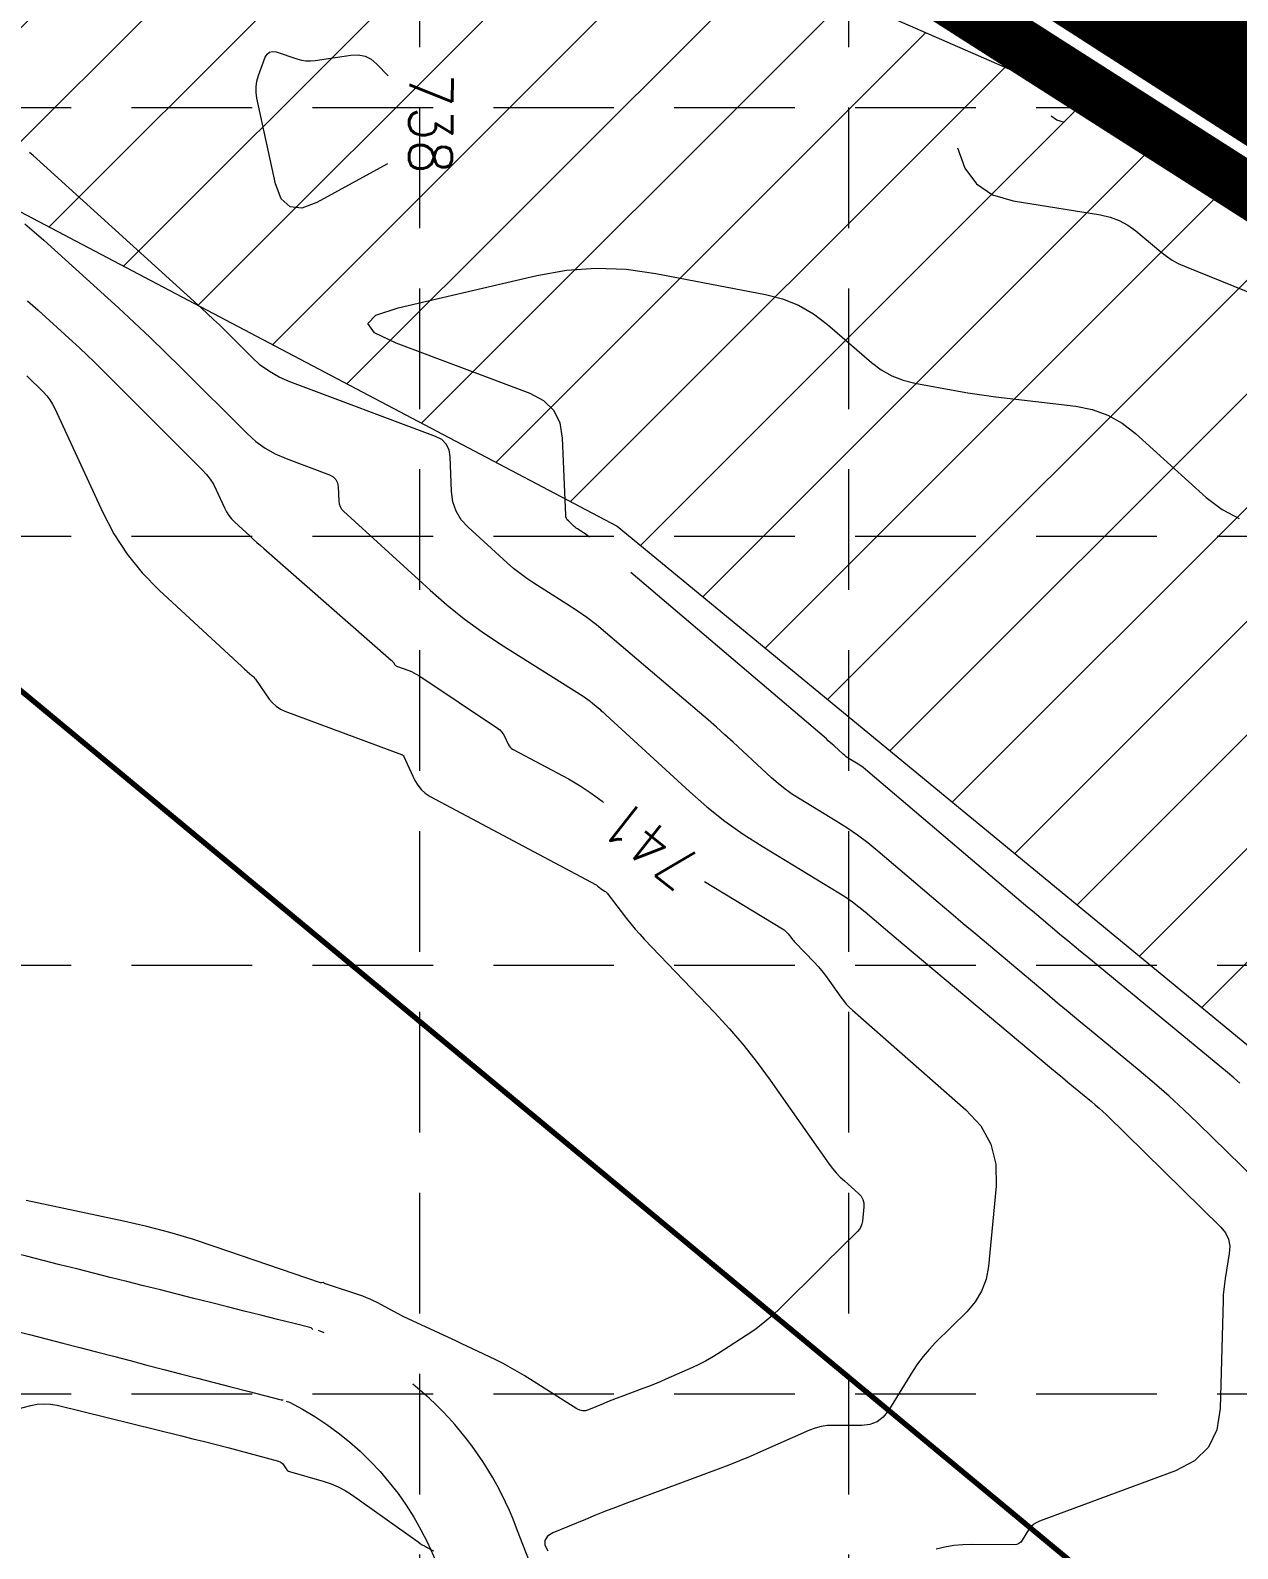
# Model space of a CAD drawing. Header units: feet. Extents: x 46644 to 49208, y 46045 to 47649.
# Drawn here: x 48009.5 to 48122.1, y 46392.4 to 46534 of the extents above; entities that cross this region are included whole.
import ezdxf
from ezdxf.enums import TextEntityAlignment as Align

# ---------------------------------------------------------------- set-up
doc = ezdxf.new("R2010")
doc.units = ezdxf.units.FT
doc.header["$MEASUREMENT"] = 0
doc.linetypes.add('DGN Style 3', pattern=[33.544038, 23.960027, -9.584011])
doc.linetypes.add('HIDDEN', pattern=[0.375, 0.25, -0.125])
doc.layers.get('0').update_dxf_attribs({"color": 1})
for name, color, linetype, lineweight in [('EC', 35, 'Continuous', 0), ('Level 15', 1, 'Continuous', 0), ('Level 29', 1, 'Continuous', 0), ('Level 4', 1, 'Continuous', 0), ('LIMITS OF DISTURBANCE', 1, 'HIDDEN', 0), ('PC', 35, 'Continuous', 0), ('WATER', 5, 'Continuous', 0)]:
    doc.layers.add(name, color=color, linetype=linetype, lineweight=lineweight)
doc.layers.add('GRID', color=254, linetype='HIDDEN')
doc.layers.add('SILT FENCE', color=200, linetype='Continuous')
doc.styles.add('Style-STANDARD', font='STANDARD.shx')

msp = doc.modelspace()

# ---------------------------------------------------------------- hatches: boundary and pattern name
at = {"layer": 'WATER', "linetype": 'Continuous', "lineweight": 0}
h = msp.add_hatch(dxfattribs=at)
h.set_pattern_fill('ANSI31', color=5, scale=60, style=0)
h.paths.add_polyline_path([(47857.87, 46629.01), (47847.01, 46618.59), (47853.52, 46600.35), (47883.5, 46592.54), (47906.52, 46572.13), (47946.91, 46566.05), (47972.54, 46536.09), (48064.22, 46487.79), (48130.68, 46433.08), (48181.5, 46406.16), (48246.5, 46401.37), (48282, 46404.1), (48284.04, 46419.79), (48205.89, 46471.99), (48139.33, 46513.61), (48058.73, 46548.82), (47997.64, 46576.45), (47959.07, 46606.81), (47947.78, 46632.84), (47936.18, 46642.73), (47922.19, 46640.68), (47902.73, 46629.43), (47865.53, 46628.74)])

# ---------------------------------------------------------------- linework, layer by layer
at = {"color": 7, "linetype": 'Continuous', "lineweight": 0, "const_width": 0.5}
msp.add_lwpolyline([(47952.3, 46630.44), (47958.53, 46514), (48297.7, 46232.61)], dxfattribs=at)
at = {"layer": 'EC', "color": 35, "linetype": 'DGN Style 3', "lineweight": 0}
for p, q in [((48030.77, 46529.84), (48031.4, 46531.54)), ((48031.4, 46531.54), (48031.57, 46531.84)), ((48031.57, 46531.84), (48031.79, 46532.02)), ((48031.79, 46532.02), (48032.07, 46532.09)), ((48032.07, 46532.09), (48032.41, 46532.03)), ((48032.41, 46532.03), (48034.35, 46531.39)), ((48034.35, 46531.39), (48034.77, 46531.28)), ((48034.77, 46531.28), (48035.19, 46531.22)), ((48035.19, 46531.22), (48035.62, 46531.2)), ((48035.62, 46531.2), (48036.05, 46531.24)), ((48036.05, 46531.24), (48039.38, 46531.74)), ((48039.38, 46531.74), (48040.07, 46531.76)), ((48040.07, 46531.76), (48040.71, 46531.63)), ((48040.71, 46531.63), (48041.29, 46531.35)), ((48041.29, 46531.35), (48041.81, 46530.9)), ((48041.81, 46530.9), (48042.85, 46529.82)), ((48030.62, 46529.32), (48030.77, 46529.84)), ((48030.54, 46528.79), (48030.62, 46529.32)), ((48030.54, 46528.26), (48030.54, 46528.79)), ((48030.62, 46527.72), (48030.54, 46528.26)), ((48032.37, 46519.72), (48030.62, 46527.72)), ((48105.23, 46525.67), (48104.68, 46526.04)), ((48105.93, 46525.46), (48105.23, 46525.67)), ((48009.75, 46522.37), (48009.4, 46522.64)), ((48010.08, 46522.08), (48009.75, 46522.37)), ((48095.97, 46523.08), (48096.64, 46521.19)), ((48010.42, 46521.79), (48010.08, 46522.08)), ((48025.47, 46508.12), (48010.42, 46521.79)), ((48042.81, 46521.6), (48036.2, 46517.98)), ((48096.64, 46521.19), (48097.72, 46519.73)), ((48032.89, 46518.33), (48032.37, 46519.72)), ((48097.72, 46519.73), (48099.23, 46518.72)), ((48033.71, 46517.58), (48032.89, 46518.33)), ((48099.23, 46518.72), (48101.16, 46518.15)), ((48101.16, 46518.15), (48109.31, 46516.83)), ((48034.81, 46517.46), (48033.71, 46517.58)), ((48036.2, 46517.98), (48034.81, 46517.46)), ((48109.31, 46516.83), (48110.21, 46516.63)), ((48008.97, 46516.01), (48009.86, 46515.25)), ((48009.86, 46515.25), (48010.74, 46514.47)), ((48110.21, 46516.63), (48111.05, 46516.31)), ((48111.05, 46516.31), (48111.85, 46515.88)), ((48111.85, 46515.88), (48112.59, 46515.34)), ((48112.59, 46515.34), (48114.92, 46513.38)), ((48010.74, 46514.47), (48017.71, 46508.15)), ((48114.92, 46513.38), (48115.44, 46512.98)), ((48115.44, 46512.98), (48115.98, 46512.62)), ((48115.98, 46512.62), (48116.54, 46512.31)), ((48043.81, 46508.17), (48056.73, 46511.17)), ((48056.73, 46511.17), (48059.5, 46511.67)), ((48059.5, 46511.67), (48062.27, 46511.87)), ((48062.27, 46511.87), (48065.05, 46511.77)), ((48065.05, 46511.77), (48067.84, 46511.38)), ((48067.84, 46511.38), (48078.06, 46509.42)), ((48116.54, 46512.31), (48117.13, 46512.05)), ((48117.13, 46512.05), (48130.07, 46506.81)), ((48009.22, 46508.82), (48010.21, 46507.94)), ((48017.71, 46508.15), (48019.19, 46506.79)), ((48041.71, 46507.47), (48043.81, 46508.17)), ((48078.06, 46509.42), (48079.64, 46509.01)), ((48079.64, 46509.01), (48081.13, 46508.4)), ((48081.13, 46508.4), (48082.53, 46507.61)), ((48010.21, 46507.94), (48013.42, 46505.02)), ((48019.19, 46506.79), (48020.66, 46505.4)), ((48026.03, 46507.61), (48025.47, 46508.12)), ((48026.58, 46507.09), (48026.03, 46507.61)), ((48027.12, 46506.57), (48026.58, 46507.09)), ((48040.97, 46506.69), (48041.71, 46507.47)), ((48082.53, 46507.61), (48083.83, 46506.61)), ((48020.66, 46505.4), (48022.11, 46504.01)), ((48027.66, 46506.04), (48027.12, 46506.57)), ((48030.15, 46503.55), (48027.66, 46506.04)), ((48041.6, 46505.82), (48040.97, 46506.69)), ((48043.6, 46504.86), (48041.6, 46505.82)), ((48083.83, 46506.61), (48087.94, 46503.06)), ((48013.42, 46505.02), (48014.11, 46504.39)), ((48014.11, 46504.39), (48014.78, 46503.76)), ((48022.11, 46504.01), (48023.54, 46502.59)), ((48056.12, 46500.17), (48043.6, 46504.86)), ((48014.78, 46503.76), (48015.45, 46503.11)), ((48015.45, 46503.11), (48016.11, 46502.46)), ((48023.54, 46502.59), (48029.7, 46496.43)), ((48030.94, 46502.83), (48030.15, 46503.55)), ((48031.8, 46502.22), (48030.94, 46502.83)), ((48087.94, 46503.06), (48088.85, 46502.37)), ((48009.18, 46501.83), (48010.72, 46500.29)), ((48016.11, 46502.46), (48025.52, 46493.06)), ((48032.71, 46501.69), (48031.8, 46502.22)), ((48033.69, 46501.27), (48032.71, 46501.69)), ((48047.28, 46496.17), (48033.69, 46501.27)), ((48088.85, 46502.37), (48089.83, 46501.81)), ((48089.83, 46501.81), (48090.88, 46501.4)), ((48090.88, 46501.4), (48091.99, 46501.12)), ((48091.99, 46501.12), (48096.04, 46500.39)), ((48010.72, 46500.29), (48011.04, 46499.95)), ((48011.04, 46499.95), (48011.32, 46499.58)), ((48057.39, 46499.5), (48056.12, 46500.17)), ((48096.04, 46500.39), (48096.91, 46500.24)), ((48096.91, 46500.24), (48097.78, 46500.1)), ((48097.78, 46500.1), (48098.65, 46499.98)), ((48098.65, 46499.98), (48099.53, 46499.86)), ((48099.53, 46499.86), (48106.98, 46498.98)), ((48011.32, 46499.58), (48011.56, 46499.19)), ((48011.56, 46499.19), (48011.77, 46498.78)), ((48011.77, 46498.78), (48016.24, 46489.08)), ((48058.32, 46498.58), (48057.39, 46499.5)), ((48058.9, 46497.42), (48058.32, 46498.58)), ((48106.98, 46498.98), (48108.52, 46498.68)), ((48108.52, 46498.68), (48109.97, 46498.15)), ((48059.13, 46496), (48058.9, 46497.42)), ((48109.97, 46498.15), (48111.31, 46497.41)), ((48111.31, 46497.41), (48112.55, 46496.44)), ((48029.7, 46496.43), (48030.52, 46495.7)), ((48030.52, 46495.7), (48031.39, 46495.07)), ((48047.86, 46495.87), (48047.28, 46496.17)), ((48048.27, 46495.46), (48047.86, 46495.87)), ((48048.54, 46494.93), (48048.27, 46495.46)), ((48059.42, 46488.81), (48059.13, 46496)), ((48112.55, 46496.44), (48119.15, 46490.47)), ((48031.39, 46495.07), (48032.33, 46494.53)), ((48032.33, 46494.53), (48033.34, 46494.1)), ((48033.34, 46494.1), (48037.4, 46492.57)), ((48048.64, 46494.29), (48048.54, 46494.93)), ((48048.78, 46491.03), (48048.64, 46494.29)), ((48025.52, 46493.06), (48025.91, 46492.63)), ((48025.91, 46492.63), (48026.25, 46492.18)), ((48037.4, 46492.57), (48037.74, 46492.4)), ((48026.25, 46492.18), (48026.56, 46491.7)), ((48026.56, 46491.7), (48026.82, 46491.19)), ((48026.82, 46491.19), (48027.61, 46489.49)), ((48037.74, 46492.4), (48037.99, 46492.15)), ((48037.99, 46492.15), (48038.14, 46491.85)), ((48038.14, 46491.85), (48038.2, 46491.47)), ((48038.2, 46491.47), (48038.25, 46490.14)), ((48038.25, 46490.14), (48038.29, 46489.87)), ((48038.29, 46489.87), (48038.38, 46489.62)), ((48048.9, 46490.07), (48048.78, 46491.03)), ((48049.21, 46489.19), (48048.9, 46490.07)), ((48119.15, 46490.47), (48120.63, 46489.34)), ((48016.24, 46489.08), (48017.29, 46487.07)), ((48027.61, 46489.49), (48027.79, 46489.13)), ((48027.79, 46489.13), (48028.01, 46488.8)), ((48028.01, 46488.8), (48028.26, 46488.49)), ((48028.26, 46488.49), (48028.54, 46488.21)), ((48038.38, 46489.62), (48038.51, 46489.39)), ((48038.51, 46489.39), (48038.7, 46489.19)), ((48038.7, 46489.19), (48046.79, 46481.81)), ((48049.68, 46488.4), (48049.21, 46489.19)), ((48050.33, 46487.69), (48049.68, 46488.4)), ((48059.44, 46488.66), (48059.42, 46488.81)), ((48059.49, 46488.52), (48059.44, 46488.66)), ((48059.57, 46488.39), (48059.49, 46488.52)), ((48059.67, 46488.28), (48059.57, 46488.39)), ((48120.63, 46489.34), (48122.23, 46488.52)), ((48017.29, 46487.07), (48018.52, 46485.19)), ((48028.54, 46488.21), (48030, 46486.85)), ((48053.96, 46484.37), (48050.33, 46487.69)), ((48060.22, 46487.77), (48059.67, 46488.28)), ((48060.31, 46487.69), (48060.22, 46487.77)), ((48060.41, 46487.62), (48060.31, 46487.69)), ((48060.51, 46487.55), (48060.41, 46487.62)), ((48060.61, 46487.48), (48060.51, 46487.55)), ((48061.08, 46487.18), (48060.61, 46487.48)), ((48061.23, 46487.09), (48061.08, 46487.18)), ((48061.37, 46486.99), (48061.23, 46487.09)), ((48061.5, 46486.88), (48061.37, 46486.99)), ((48030, 46486.85), (48030.32, 46486.56)), ((48030.32, 46486.56), (48030.63, 46486.28)), ((48030.63, 46486.28), (48030.95, 46485.99)), ((48030.95, 46485.99), (48031.27, 46485.71)), ((48031.27, 46485.71), (48043.15, 46475.3)), ((48061.64, 46486.77), (48061.5, 46486.88)), ((48083.73, 46467.94), (48061.64, 46486.77)), ((48018.52, 46485.19), (48019.93, 46483.44)), ((48054.55, 46483.86), (48053.96, 46484.37)), ((48019.93, 46483.44), (48021.52, 46481.82)), ((48055.16, 46483.37), (48054.55, 46483.86)), ((48055.8, 46482.91), (48055.16, 46483.37)), ((48056.45, 46482.47), (48055.8, 46482.91)), ((48021.52, 46481.82), (48029.22, 46474.71)), ((48046.79, 46481.81), (48048.34, 46480.45)), ((48059.54, 46480.52), (48056.45, 46482.47)), ((48048.34, 46480.45), (48049.95, 46479.16)), ((48060.48, 46479.9), (48059.54, 46480.52)), ((48061.39, 46479.26), (48060.48, 46479.9)), ((48049.95, 46479.16), (48051.62, 46477.95)), ((48062.28, 46478.58), (48061.39, 46479.26)), ((48063.14, 46477.87), (48062.28, 46478.58)), ((48051.62, 46477.95), (48053.34, 46476.8)), ((48071.9, 46470.4), (48063.14, 46477.87)), ((48053.34, 46476.8), (48061.04, 46471.94)), ((48029.22, 46474.71), (48029.35, 46474.59)), ((48029.35, 46474.59), (48029.47, 46474.47)), ((48029.47, 46474.47), (48029.6, 46474.36)), ((48029.6, 46474.36), (48029.73, 46474.24)), ((48029.73, 46474.24), (48030.16, 46473.87)), ((48043.15, 46475.3), (48043.2, 46475.25)), ((48043.2, 46475.25), (48043.25, 46475.19)), ((48043.25, 46475.19), (48043.3, 46475.13)), ((48043.3, 46475.13), (48043.35, 46475.07)), ((48043.35, 46475.07), (48043.49, 46474.87)), ((48043.49, 46474.87), (48043.52, 46474.83)), ((48043.52, 46474.83), (48043.56, 46474.8)), ((48043.56, 46474.8), (48043.6, 46474.77)), ((48043.6, 46474.77), (48043.65, 46474.75)), ((48043.65, 46474.75), (48044.79, 46474.32)), ((48044.79, 46474.32), (48045.03, 46474.23)), ((48045.03, 46474.23), (48045.26, 46474.12)), ((48030.16, 46473.87), (48030.25, 46473.79)), ((48030.25, 46473.79), (48030.33, 46473.7)), ((48030.33, 46473.7), (48030.41, 46473.61)), ((48030.41, 46473.61), (48030.48, 46473.51)), ((48030.48, 46473.51), (48031.78, 46471.66)), ((48045.26, 46474.12), (48045.49, 46473.99)), ((48045.49, 46473.99), (48045.71, 46473.85)), ((48045.71, 46473.85), (48053.07, 46468.95)), ((48031.78, 46471.66), (48032.08, 46471.3)), ((48061.04, 46471.94), (48061.27, 46471.79)), ((48061.27, 46471.79), (48061.49, 46471.63)), ((48061.49, 46471.63), (48061.71, 46471.46)), ((48061.71, 46471.46), (48061.92, 46471.29)), ((48032.08, 46471.3), (48032.42, 46470.99)), ((48032.42, 46470.99), (48032.81, 46470.73)), ((48032.81, 46470.73), (48033.24, 46470.54)), ((48033.24, 46470.54), (48044.11, 46466.5)), ((48061.92, 46471.29), (48062.6, 46470.71)), ((48062.6, 46470.71), (48062.74, 46470.58)), ((48062.74, 46470.58), (48062.89, 46470.46)), ((48062.89, 46470.46), (48063.03, 46470.33)), ((48063.03, 46470.33), (48063.17, 46470.2)), ((48063.17, 46470.2), (48071, 46463)), ((48072.7, 46469.72), (48071.9, 46470.4)), ((48053.07, 46468.95), (48053.27, 46468.8)), ((48053.27, 46468.8), (48053.44, 46468.62)), ((48053.44, 46468.62), (48053.59, 46468.43)), ((48073.48, 46469.03), (48072.7, 46469.72)), ((48074.26, 46468.33), (48073.48, 46469.03)), ((48053.59, 46468.43), (48053.71, 46468.21)), ((48053.71, 46468.21), (48054.06, 46467.46)), ((48054.06, 46467.46), (48054.15, 46467.31)), ((48054.15, 46467.31), (48054.25, 46467.17)), ((48054.25, 46467.17), (48054.38, 46467.06)), ((48075.03, 46467.63), (48074.26, 46468.33)), ((48078.62, 46464.33), (48075.03, 46467.63)), ((48083.91, 46467.78), (48083.73, 46467.94)), ((48084.09, 46467.62), (48083.91, 46467.78)), ((48084.28, 46467.46), (48084.09, 46467.62)), ((48084.46, 46467.29), (48084.28, 46467.46)), ((48085.29, 46466.52), (48084.46, 46467.29)), ((48044.11, 46466.5), (48044.13, 46466.49)), ((48044.13, 46466.49), (48044.15, 46466.48)), ((48044.15, 46466.48), (48044.17, 46466.47)), ((48044.17, 46466.47), (48044.19, 46466.45)), ((48044.19, 46466.45), (48044.25, 46466.41)), ((48044.25, 46466.41), (48044.27, 46466.4)), ((48044.27, 46466.4), (48044.28, 46466.39)), ((48044.28, 46466.39), (48044.29, 46466.38)), ((48044.29, 46466.38), (48044.29, 46466.36)), ((48044.29, 46466.36), (48045.36, 46464.08)), ((48054.38, 46467.06), (48054.53, 46466.97)), ((48054.53, 46466.97), (48059.69, 46464.21)), ((48085.44, 46466.39), (48085.29, 46466.52)), ((48085.59, 46466.27), (48085.44, 46466.39)), ((48085.75, 46466.16), (48085.59, 46466.27)), ((48085.92, 46466.05), (48085.75, 46466.16)), ((48086.7, 46465.58), (48085.92, 46466.05)), ((48079.25, 46463.78), (48078.62, 46464.33)), ((48086.94, 46465.43), (48086.7, 46465.58)), ((48087.17, 46465.27), (48086.94, 46465.43)), ((48087.39, 46465.1), (48087.17, 46465.27)), ((48087.61, 46464.92), (48087.39, 46465.1)), ((48102.13, 46452.57), (48087.61, 46464.92)), ((48045.36, 46464.08), (48045.62, 46463.62)), ((48045.62, 46463.62), (48045.95, 46463.22)), ((48045.95, 46463.22), (48046.33, 46462.88)), ((48046.33, 46462.88), (48046.77, 46462.59)), ((48059.69, 46464.21), (48060.78, 46463.58)), ((48060.78, 46463.58), (48061.81, 46462.9)), ((48061.81, 46462.9), (48062.81, 46462.14)), ((48071, 46463), (48072.59, 46461.6)), ((48079.9, 46463.26), (48079.25, 46463.78)), ((48080.58, 46462.77), (48079.9, 46463.26)), ((48046.77, 46462.59), (48062.25, 46454.32)), ((48062.81, 46462.14), (48062.94, 46462.03)), ((48072.59, 46461.6), (48074.25, 46460.29)), ((48081.29, 46462.32), (48080.58, 46462.77)), ((48084.64, 46460.29), (48081.29, 46462.32)), ((48074.25, 46460.29), (48075.96, 46459.07)), ((48085.65, 46459.65), (48084.64, 46460.29)), ((48075.96, 46459.07), (48077.74, 46457.93)), ((48086.63, 46458.96), (48085.65, 46459.65)), ((48087.59, 46458.24), (48086.63, 46458.96)), ((48077.74, 46457.93), (48084.9, 46453.58)), ((48088.52, 46457.49), (48087.59, 46458.24)), ((48094.16, 46452.69), (48088.52, 46457.49)), ((48062.25, 46454.32), (48062.31, 46454.29)), ((48072.35, 46454.65), (48079.65, 46450.22)), ((48062.31, 46454.29), (48062.36, 46454.26)), ((48062.36, 46454.26), (48062.4, 46454.22)), ((48062.4, 46454.22), (48062.45, 46454.19)), ((48062.45, 46454.19), (48062.59, 46454.05)), ((48062.59, 46454.05), (48062.63, 46454.02)), ((48062.63, 46454.02), (48062.66, 46454)), ((48062.66, 46454), (48062.69, 46453.97)), ((48062.69, 46453.97), (48062.73, 46453.95)), ((48062.73, 46453.95), (48063.05, 46453.76)), ((48063.05, 46453.76), (48063.12, 46453.71)), ((48063.12, 46453.71), (48063.18, 46453.66)), ((48063.18, 46453.66), (48063.23, 46453.61)), ((48063.23, 46453.61), (48063.28, 46453.55)), ((48063.28, 46453.55), (48065.1, 46451.2)), ((48084.9, 46453.58), (48085.54, 46453.18)), ((48085.54, 46453.18), (48086.16, 46452.75)), ((48086.16, 46452.75), (48086.77, 46452.29)), ((48086.77, 46452.29), (48087.35, 46451.81)), ((48087.35, 46451.81), (48089.24, 46450.21)), ((48095.33, 46451.69), (48094.16, 46452.69)), ((48096.5, 46450.7), (48095.33, 46451.69)), ((48102.53, 46452.22), (48102.13, 46452.57)), ((48102.94, 46451.88), (48102.53, 46452.22)), ((48103.35, 46451.54), (48102.94, 46451.88)), ((48103.76, 46451.19), (48103.35, 46451.54)), ((48065.1, 46451.2), (48065.49, 46450.7)), ((48065.49, 46450.7), (48065.9, 46450.21)), ((48065.9, 46450.21), (48066.32, 46449.73)), ((48079.65, 46450.22), (48079.8, 46450.13)), ((48079.8, 46450.13), (48079.93, 46450.02)), ((48089.24, 46450.21), (48089.64, 46449.87)), ((48097.67, 46449.72), (48096.5, 46450.7)), ((48105.66, 46449.59), (48103.76, 46451.19)), ((48066.32, 46449.73), (48066.75, 46449.27)), ((48066.75, 46449.27), (48073.32, 46442.39)), ((48079.93, 46450.02), (48080.05, 46449.9)), ((48080.05, 46449.9), (48080.16, 46449.77)), ((48080.16, 46449.77), (48080.5, 46449.33)), ((48080.5, 46449.33), (48080.58, 46449.23)), ((48080.58, 46449.23), (48080.66, 46449.14)), ((48080.66, 46449.14), (48080.74, 46449.05)), ((48080.74, 46449.05), (48080.82, 46448.96)), ((48080.82, 46448.96), (48082.58, 46447.12)), ((48089.64, 46449.87), (48090.05, 46449.52)), ((48090.05, 46449.52), (48090.45, 46449.18)), ((48090.45, 46449.18), (48090.86, 46448.84)), ((48090.86, 46448.84), (48104.73, 46437.2)), ((48098.84, 46448.73), (48097.67, 46449.72)), ((48104.32, 46444.13), (48098.84, 46448.73)), ((48106.25, 46449.1), (48105.66, 46449.59)), ((48106.83, 46448.62), (48106.25, 46449.1)), ((48107.42, 46448.13), (48106.83, 46448.62)), ((48108.01, 46447.64), (48107.42, 46448.13)), ((48121.13, 46436.83), (48108.01, 46447.64)), ((48082.58, 46447.12), (48082.95, 46446.71)), ((48082.95, 46446.71), (48083.3, 46446.3)), ((48083.3, 46446.3), (48083.64, 46445.87)), ((48083.64, 46445.87), (48083.96, 46445.43)), ((48083.96, 46445.43), (48085.07, 46443.86)), ((48085.07, 46443.86), (48085.32, 46443.53)), ((48085.32, 46443.53), (48085.58, 46443.21)), ((48085.58, 46443.21), (48085.87, 46442.92)), ((48105.3, 46443.31), (48104.32, 46444.13)), ((48106.29, 46442.48), (48105.3, 46443.31)), ((48073.32, 46442.39), (48074.7, 46440.9)), ((48085.87, 46442.92), (48086.17, 46442.64)), ((48086.17, 46442.64), (48096.75, 46433.34)), ((48107.28, 46441.66), (48106.29, 46442.48)), ((48108.27, 46440.84), (48107.28, 46441.66)), ((48074.7, 46440.9), (48076.02, 46439.35)), ((48112.91, 46437.03), (48108.27, 46440.84)), ((48076.02, 46439.35), (48077.28, 46437.76)), ((48077.28, 46437.76), (48078.48, 46436.12)), ((48078.48, 46436.12), (48083.98, 46428.29)), ((48104.73, 46437.2), (48105.24, 46436.78)), ((48105.24, 46436.78), (48105.75, 46436.35)), ((48105.75, 46436.35), (48106.26, 46435.92)), ((48106.26, 46435.92), (48106.78, 46435.5)), ((48114.31, 46435.84), (48112.91, 46437.03)), ((48121.72, 46436.33), (48121.13, 46436.83)), ((48122.29, 46435.83), (48121.72, 46436.33)), ((48106.78, 46435.5), (48108.46, 46434.12)), ((48115.69, 46434.63), (48114.31, 46435.84)), ((48117.04, 46433.39), (48115.69, 46434.63)), ((48096.75, 46433.34), (48098.13, 46431.84)), ((48108.46, 46434.12), (48108.81, 46433.81)), ((48108.81, 46433.81), (48109.16, 46433.51)), ((48109.16, 46433.51), (48109.51, 46433.19)), ((48109.51, 46433.19), (48109.84, 46432.87)), ((48118.37, 46432.11), (48117.04, 46433.39)), ((48098.13, 46431.84), (48099.06, 46430.15)), ((48109.84, 46432.87), (48120.51, 46422.4)), ((48125.93, 46424.69), (48118.37, 46432.11)), ((48099.06, 46430.15), (48099.54, 46428.28)), ((48083.98, 46428.29), (48084.3, 46427.87)), ((48084.3, 46427.87), (48084.65, 46427.46)), ((48084.65, 46427.46), (48085.02, 46427.07)), ((48099.54, 46428.28), (48099.56, 46426.23)), ((48085.02, 46427.07), (48085.41, 46426.71)), ((48085.41, 46426.71), (48086.73, 46425.55)), ((48099.56, 46426.23), (48098.84, 46418.74)), ((48018.19, 46422.95), (48009.1, 46424.9)), ((48086.73, 46425.55), (48086.97, 46425.29)), ((48086.97, 46425.29), (48087.13, 46424.99)), ((48087.13, 46424.99), (48087.21, 46424.67)), ((48087.21, 46424.67), (48087.22, 46424.31)), ((48087.22, 46424.31), (48087.09, 46422.97)), ((48020.36, 46422.45), (48018.19, 46422.95)), ((48022.5, 46421.89), (48020.36, 46422.45)), ((48024.63, 46421.27), (48022.5, 46421.89)), ((48086.62, 46421.99), (48084.9, 46420.29)), ((48086.81, 46422.21), (48086.62, 46421.99)), ((48086.94, 46422.44), (48086.81, 46422.21)), ((48087.04, 46422.7), (48086.94, 46422.44)), ((48087.09, 46422.97), (48087.04, 46422.7)), ((48120.51, 46422.4), (48120.95, 46421.86)), ((48120.95, 46421.86), (48121.23, 46421.28)), ((48026.74, 46420.58), (48024.63, 46421.27)), ((48036.55, 46417.21), (48026.74, 46420.58)), ((48121.23, 46421.28), (48121.35, 46420.64)), ((48121.35, 46420.64), (48121.31, 46419.95)), ((48083.79, 46419.19), (48083.42, 46418.82)), ((48084.16, 46419.56), (48083.79, 46419.19)), ((48084.53, 46419.92), (48084.16, 46419.56)), ((48084.9, 46420.29), (48084.53, 46419.92)), ((48121.31, 46419.95), (48120.92, 46417.61)), ((48083.42, 46418.82), (48079.26, 46414.7)), ((48098.62, 46417.54), (48098.21, 46416.44)), ((48098.84, 46418.74), (48098.62, 46417.54)), ((48120.92, 46417.61), (48120.85, 46417.1)), ((48036.57, 46417.21), (48036.55, 46417.21)), ((48036.6, 46417.2), (48036.57, 46417.21)), ((48036.63, 46417.2), (48036.6, 46417.2)), ((48036.66, 46417.21), (48036.63, 46417.2)), ((48036.8, 46417.23), (48036.66, 46417.21)), ((48036.81, 46417.23), (48036.8, 46417.23)), ((48036.83, 46417.23), (48036.81, 46417.23)), ((48036.85, 46417.22), (48036.83, 46417.23)), ((48036.86, 46417.21), (48036.85, 46417.22)), ((48036.93, 46417.15), (48036.86, 46417.21)), ((48036.95, 46417.14), (48036.93, 46417.15)), ((48036.98, 46417.12), (48036.95, 46417.14)), ((48037, 46417.11), (48036.98, 46417.12)), ((48037.03, 46417.1), (48037, 46417.11)), ((48040.5, 46415.95), (48037.03, 46417.1)), ((48098.21, 46416.44), (48097.61, 46415.42)), ((48120.75, 46416.09), (48120.73, 46415.58)), ((48120.79, 46416.6), (48120.75, 46416.09)), ((48120.85, 46417.1), (48120.79, 46416.6)), ((48040.84, 46415.82), (48040.5, 46415.95)), ((48041.18, 46415.69), (48040.84, 46415.82)), ((48041.51, 46415.54), (48041.18, 46415.69)), ((48041.84, 46415.37), (48041.51, 46415.54)), ((48043.34, 46414.56), (48041.84, 46415.37)), ((48079.26, 46414.7), (48078.55, 46414.04)), ((48097.61, 46415.42), (48096.82, 46414.5)), ((48120.73, 46415.58), (48120.46, 46405.49)), ((48043.8, 46414.32), (48043.34, 46414.56)), ((48044.26, 46414.08), (48043.8, 46414.32)), ((48044.73, 46413.85), (48044.26, 46414.08)), ((48045.2, 46413.63), (48044.73, 46413.85)), ((48048.76, 46411.97), (48045.2, 46413.63)), ((48077.82, 46413.42), (48077.06, 46412.83)), ((48078.55, 46414.04), (48077.82, 46413.42)), ((48096.82, 46414.5), (48093.92, 46411.63)), ((48049.24, 46411.75), (48048.76, 46411.97)), ((48076.26, 46412.29), (48073.61, 46410.58)), ((48077.06, 46412.83), (48076.26, 46412.29)), ((48049.72, 46411.52), (48049.24, 46411.75)), ((48050.2, 46411.3), (48049.72, 46411.52)), ((48050.68, 46411.07), (48050.2, 46411.3)), ((48052.91, 46410.01), (48050.68, 46411.07)), ((48073.61, 46410.58), (48073.04, 46410.23)), ((48093.32, 46411), (48092.76, 46410.34)), ((48093.92, 46411.63), (48093.32, 46411)), ((48053.58, 46409.68), (48052.91, 46410.01)), ((48054.25, 46409.32), (48053.58, 46409.68)), ((48054.9, 46408.95), (48054.25, 46409.32)), ((48071.24, 46409.31), (48068.76, 46408.21)), ((48071.85, 46409.59), (48071.24, 46409.31)), ((48072.45, 46409.9), (48071.85, 46409.59)), ((48073.04, 46410.23), (48072.45, 46409.9)), ((48092.24, 46409.64), (48091.76, 46408.92)), ((48092.76, 46410.34), (48092.24, 46409.64)), ((48055.55, 46408.55), (48054.9, 46408.95)), ((48060.46, 46405.45), (48055.55, 46408.55)), ((48067.69, 46407.76), (48067.15, 46407.54)), ((48068.23, 46407.98), (48067.69, 46407.76)), ((48068.76, 46408.21), (48068.23, 46407.98)), ((48091.76, 46408.92), (48089.52, 46405.29)), ((48063.72, 46406.25), (48063.31, 46406.09)), ((48064.13, 46406.41), (48063.72, 46406.25)), ((48064.55, 46406.57), (48064.13, 46406.41)), ((48066.61, 46407.34), (48064.55, 46406.57)), ((48067.15, 46407.54), (48066.61, 46407.34)), ((48006.68, 46405.01), (48009.53, 46405.76)), ((48009.53, 46405.76), (48010.14, 46405.88)), ((48010.14, 46405.88), (48010.75, 46405.93)), ((48010.75, 46405.93), (48011.36, 46405.89)), ((48011.36, 46405.89), (48011.98, 46405.78)), ((48011.98, 46405.78), (48023.58, 46402.93)), ((48060.73, 46405.32), (48060.46, 46405.45)), ((48061, 46405.27), (48060.73, 46405.32)), ((48061.28, 46405.28), (48061, 46405.27)), ((48061.56, 46405.36), (48061.28, 46405.28)), ((48062.9, 46405.92), (48061.56, 46405.36)), ((48063.31, 46406.09), (48062.9, 46405.92)), ((48089.52, 46405.29), (48089.04, 46404.68)), ((48120.46, 46405.49), (48120.16, 46403.5)), ((48082.17, 46403.45), (48077.6, 46401.43)), ((48082.7, 46403.66), (48082.17, 46403.45)), ((48083.24, 46403.8), (48082.7, 46403.66)), ((48083.79, 46403.89), (48083.24, 46403.8)), ((48084.36, 46403.91), (48083.79, 46403.89)), ((48087.03, 46403.9), (48084.36, 46403.91)), ((48087.79, 46403.99), (48087.03, 46403.9)), ((48088.47, 46404.25), (48087.79, 46403.99)), ((48089.04, 46404.68), (48088.47, 46404.25)), ((48120.16, 46403.5), (48119.36, 46401.87)), ((48023.58, 46402.93), (48024.66, 46402.66)), ((48024.66, 46402.66), (48025.75, 46402.39)), ((48025.75, 46402.39), (48026.83, 46402.11)), ((48026.83, 46402.11), (48027.9, 46401.83)), ((48027.9, 46401.83), (48032.65, 46400.57)), ((48032.65, 46400.57), (48032.78, 46400.52)), ((48032.78, 46400.52), (48032.9, 46400.45)), ((48075.63, 46400.6), (48074.63, 46400.2)), ((48076.62, 46401.01), (48075.63, 46400.6)), ((48077.6, 46401.43), (48076.62, 46401.01)), ((48118.07, 46400.59), (48116.29, 46399.66)), ((48119.36, 46401.87), (48118.07, 46400.59)), ((48032.9, 46400.45), (48033.01, 46400.36)), ((48033.01, 46400.36), (48033.1, 46400.24)), ((48033.1, 46400.24), (48033.36, 46399.84)), ((48033.36, 46399.84), (48033.42, 46399.76)), ((48033.42, 46399.76), (48033.49, 46399.69)), ((48033.49, 46399.69), (48033.58, 46399.64)), ((48033.58, 46399.64), (48033.67, 46399.6)), ((48033.67, 46399.6), (48036.89, 46398.68)), ((48073.63, 46399.82), (48065.02, 46396.61)), ((48074.63, 46400.2), (48073.63, 46399.82)), ((48116.29, 46399.66), (48103.6, 46394.98)), ((48036.89, 46398.68), (48037.56, 46398.45)), ((48037.56, 46398.45), (48038.21, 46398.17)), ((48038.21, 46398.17), (48038.84, 46397.84)), ((48038.84, 46397.84), (48039.44, 46397.45)), ((48039.44, 46397.45), (48045.67, 46393.03)), ((48064.08, 46396.26), (48063.14, 46395.89)), ((48065.02, 46396.61), (48064.08, 46396.26)), ((48061.27, 46395.14), (48058.23, 46393.87)), ((48062.2, 46395.52), (48061.27, 46395.14)), ((48063.14, 46395.89), (48062.2, 46395.52)), ((48103.3, 46394.83), (48103.03, 46394.65)), ((48103.6, 46394.98), (48103.3, 46394.83)), ((48057.71, 46393.56), (48057.46, 46393.18)), ((48058.23, 46393.87), (48057.71, 46393.56)), ((48102.59, 46394.15), (48102, 46393.19)), ((48102.79, 46394.42), (48102.59, 46394.15)), ((48103.03, 46394.65), (48102.79, 46394.42)), ((48045.67, 46393.03), (48045.85, 46392.9)), ((48045.85, 46392.9), (48046.04, 46392.78)), ((48046.04, 46392.78), (48046.24, 46392.66)), ((48046.24, 46392.66), (48046.43, 46392.55)), ((48046.43, 46392.55), (48047.09, 46392.21)), ((48057.46, 46393.18), (48057.48, 46392.72)), ((48057.48, 46392.72), (48057.76, 46392.19)), ((48094.79, 46392.55), (48093.97, 46392.36)), ((48095.62, 46392.69), (48094.79, 46392.55)), ((48096.46, 46392.77), (48095.62, 46392.69)), ((48097.3, 46392.79), (48096.46, 46392.77)), ((48101.26, 46392.78), (48097.3, 46392.79)), ((48101.49, 46392.8), (48101.26, 46392.78)), ((48101.69, 46392.88), (48101.49, 46392.8)), ((48101.86, 46393.01), (48101.69, 46392.88)), ((48102, 46393.19), (48101.86, 46393.01))]:
    msp.add_line(p, q, dxfattribs=at)
at = {"layer": 'GRID', "color": 252, "linetype": 'HIDDEN', "lineweight": 0, "ltscale": 45}
for p, q in [((48045.8, 47606.85), (48045.8, 46206.68)), ((48085.8, 47606.85), (48085.8, 46206.68)), ((46685.8, 46526.85), (49165.8, 46526.85)), ((46685.8, 46486.85), (49165.8, 46486.85)), ((46685.8, 46446.85), (49165.8, 46446.85)), ((46685.8, 46406.85), (49165.8, 46406.85))]:
    msp.add_line(p, q, dxfattribs=at)
at = {"layer": 'Level 15', "color": 7, "linetype": 'DGN Style 3', "lineweight": 0, "flags": 128}
for points in [[(48069.79, 46356.41), (48055.14, 46393.5, 0.224933), (48036.36, 46412.76)], [(48033.36, 46406.18), (48033.67, 46406.06, -0.190489), (48047.58, 46390.5)]]:
    msp.add_lwpolyline(points, format="xyb", dxfattribs=at)
at = {"layer": 'Level 15', "color": 7, "linetype": 'Continuous', "lineweight": 0}
for points, knots in [([(48035.83, 46412.86), (48035.78, 46412.91), (48035.72, 46412.96), (48035.67, 46413.01), (48019.02, 46417.19), (48002.37, 46421.38), (47985.72, 46425.57), (47974.9, 46428.29), (47966.46, 46436.75), (47957.21, 46443.08), (47955.41, 46444.31), (47953.58, 46445.45), (47951.94, 46446.89), (47951.69, 46447.11), (47951.46, 46447.35), (47951.23, 46447.58), (47950.73, 46448.1), (47950.21, 46448.59), (47949.76, 46449.15), (47949.22, 46449.84), (47948.72, 46450.55), (47948.21, 46451.26), (47947.37, 46452.41), (47946.61, 46453.61), (47945.74, 46454.74), (47944.67, 46456.12), (47943.24, 46457.18), (47941.87, 46458.26), (47938.46, 46460.96), (47934.94, 46463.5), (47931.54, 46466.21), (47928.18, 46468.9), (47925.01, 46471.82), (47921.63, 46474.5), (47921.03, 46474.98), (47920.38, 46475.38), (47919.71, 46475.77), (47918.75, 46476.32), (47917.77, 46476.83), (47916.72, 46477.18), (47916, 46477.42), (47915.28, 46477.62), (47914.55, 46477.81), (47914.08, 46477.94), (47913.61, 46478.02), (47913.15, 46478.15), (47912.31, 46478.4), (47911.51, 46478.74), (47910.76, 46479.18), (47910.6, 46479.28), (47910.43, 46479.38), (47910.26, 46479.49), (47902.7, 46484.09), (47895.25, 46488.83), (47887.63, 46493.38), (47875.43, 46500.66), (47861.66, 46504.84), (47848.21, 46509.41), (47844.12, 46510.81), (47839.9, 46511.78), (47835.83, 46513.18), (47832.21, 46514.42), (47828.82, 46516.18), (47825.17, 46517.51), (47819.4, 46519.62), (47813.47, 46521.22), (47807.5, 46521.82), (47798.63, 46522.7), (47789.45, 46521.16), (47780.62, 46519.47), (47767.53, 46516.98), (47755.43, 46509.83), (47742.19, 46508.54), (47728.75, 46507.24), (47715.1, 46507.76), (47701.62, 46508.78), (47692.76, 46509.45), (47683.93, 46510.23), (47675.12, 46511.8), (47661.34, 46514.26), (47647.79, 46517.48), (47634.9, 46522.89), (47632.33, 46523.97), (47629.89, 46525.24), (47627.35, 46526.35), (47612.44, 46532.89), (47597.72, 46539.16), (47582.26, 46545.04), (47569.03, 46550.07), (47555.16, 46553.26), (47541.3, 46553.18), (47532.79, 46553.13), (47524.21, 46552.49), (47515.74, 46551.41), (47501.87, 46549.65), (47488.02, 46547.68), (47474.14, 46546.02), (47461.12, 46544.47), (47448.09, 46542.99), (47435.07, 46541.44), (47419.29, 46539.56), (47403.55, 46537.45), (47387.79, 46535.35), (47375.05, 46533.66), (47362.56, 46530.79), (47350.07, 46527.45), (47335.94, 46523.68), (47322.23, 46518.26), (47310.21, 46509.86), (47300.33, 46502.95), (47291.46, 46495.05), (47281.77, 46488.09), (47272.48, 46481.42), (47263.34, 46474.54), (47253.68, 46468.37), (47243.98, 46462.17), (47234.04, 46456.38), (47223.92, 46450.93)], [0, 0, 0, 0, 0.5, 0.5, 0.5, 0.529499, 0.529499, 0.529499, 0.548662, 0.548662, 0.548662, 0.552382, 0.552382, 0.552382, 0.552954, 0.552954, 0.552954, 0.554186, 0.554186, 0.554186, 0.555682, 0.555682, 0.555682, 0.558126, 0.558126, 0.558126, 0.561121, 0.561121, 0.561121, 0.568588, 0.568588, 0.568588, 0.57599, 0.57599, 0.57599, 0.577306, 0.577306, 0.577306, 0.579201, 0.579201, 0.579201, 0.580497, 0.580497, 0.580497, 0.581321, 0.581321, 0.581321, 0.582808, 0.582808, 0.582808, 0.583144, 0.583144, 0.583144, 0.598353, 0.598353, 0.598353, 0.622727, 0.622727, 0.622727, 0.630138, 0.630138, 0.630138, 0.636731, 0.636731, 0.636731, 0.647148, 0.647148, 0.647148, 0.662601, 0.662601, 0.662601, 0.685479, 0.685479, 0.685479, 0.708716, 0.708716, 0.708716, 0.723993, 0.723993, 0.723993, 0.747889, 0.747889, 0.747889, 0.752642, 0.752642, 0.752642, 0.780601, 0.780601, 0.780601, 0.804518, 0.804518, 0.804518, 0.819191, 0.819191, 0.819191, 0.843215, 0.843215, 0.843215, 0.865743, 0.865743, 0.865743, 0.893048, 0.893048, 0.893048, 0.915122, 0.915122, 0.915122, 0.940074, 0.940074, 0.940074, 0.96059, 0.96059, 0.96059, 0.980242, 0.980242, 0.980242, 1, 1, 1, 1]), ([(47223.92, 46443.13), (47224.49, 46443.43), (47225.06, 46443.73), (47225.63, 46444.03), (47236.45, 46449.79), (47247.05, 46455.93), (47257.42, 46462.51), (47267.24, 46468.75), (47276.52, 46475.74), (47285.94, 46482.52), (47295.46, 46489.37), (47304.09, 46497.24), (47313.81, 46504.03), (47325.23, 46512), (47338.25, 46517.11), (47351.64, 46520.7), (47363.9, 46523.99), (47376.15, 46526.83), (47388.65, 46528.52), (47404.35, 46530.65), (47420.03, 46532.79), (47435.76, 46534.63), (47448.74, 46536.14), (47461.73, 46537.54), (47474.71, 46539.07), (47488.57, 46540.7), (47502.39, 46542.7), (47516.25, 46544.46), (47524.46, 46545.5), (47532.77, 46546.19), (47541.01, 46546.32), (47554.17, 46546.52), (47567.51, 46543.61), (47579.9, 46538.67), (47595.04, 46532.63), (47609.79, 46526.5), (47624.62, 46520.14), (47634.83, 46515.77), (47645.02, 46511.39), (47655.22, 46506.98), (47655.45, 46506.88), (47655.68, 46506.78), (47655.91, 46506.67), (47656.57, 46506.35), (47657.12, 46505.84), (47657.76, 46505.48), (47658.33, 46505.16), (47658.91, 46504.87), (47659.52, 46504.63), (47660.59, 46504.22), (47661.66, 46503.89), (47662.78, 46503.68), (47667.81, 46502.77), (47672.85, 46501.97), (47677.93, 46501.4), (47681.56, 46500.99), (47685.19, 46500.62), (47688.83, 46500.25), (47689.38, 46500.2), (47689.94, 46500.15), (47690.5, 46500.12), (47691.22, 46500.09), (47691.94, 46500.21), (47692.66, 46500.33), (47694.04, 46500.57), (47695.37, 46500.98), (47696.74, 46501.18), (47698.05, 46501.38), (47699.38, 46501.5), (47700.69, 46501.68), (47700.95, 46501.72), (47701.21, 46501.78), (47701.47, 46501.82), (47715.28, 46503.86), (47729.59, 46499.96), (47743.41, 46501.79), (47756.61, 46503.54), (47768.82, 46510.22), (47781.94, 46512.74), (47790.06, 46514.29), (47798.47, 46515.69), (47806.61, 46514.95), (47811.95, 46514.47), (47817.26, 46513.07), (47822.41, 46511.18), (47826.12, 46509.82), (47829.55, 46508.02), (47833.23, 46506.75), (47837.66, 46505.23), (47842.21, 46504.05), (47846.66, 46502.55), (47859.41, 46498.24), (47872.18, 46494.04), (47884.09, 46487.53), (47895.97, 46481.03), (47906.62, 46472.97), (47917.43, 46465), (47929.48, 46456.13), (47940.93, 46446.6), (47952.98, 46437.69), (47962.4, 46430.73), (47971.48, 46422.25), (47982.78, 46419.31), (47999.48, 46414.97), (48016.19, 46410.63), (48032.9, 46406.28), (48032.96, 46406.29), (48033.01, 46406.3), (48033.07, 46406.3)], [0, 0, 0, 0, 0.00111, 0.00111, 0.00111, 0.022217, 0.022217, 0.022217, 0.042218, 0.042218, 0.042218, 0.062425, 0.062425, 0.062425, 0.086159, 0.086159, 0.086159, 0.107868, 0.107868, 0.107868, 0.135141, 0.135141, 0.135141, 0.157642, 0.157642, 0.157642, 0.181686, 0.181686, 0.181686, 0.195942, 0.195942, 0.195942, 0.218695, 0.218695, 0.218695, 0.246478, 0.246478, 0.246478, 0.265599, 0.265599, 0.265599, 0.266033, 0.266033, 0.266033, 0.2673, 0.2673, 0.2673, 0.26842, 0.26842, 0.26842, 0.270367, 0.270367, 0.270367, 0.27916, 0.27916, 0.27916, 0.285451, 0.285451, 0.285451, 0.286415, 0.286415, 0.286415, 0.287663, 0.287663, 0.287663, 0.290054, 0.290054, 0.290054, 0.29234, 0.29234, 0.29234, 0.292797, 0.292797, 0.292797, 0.316871, 0.316871, 0.316871, 0.339864, 0.339864, 0.339864, 0.354079, 0.354079, 0.354079, 0.363402, 0.363402, 0.363402, 0.370116, 0.370116, 0.370116, 0.378192, 0.378192, 0.378192, 0.401344, 0.401344, 0.401344, 0.424441, 0.424441, 0.424441, 0.450178, 0.450178, 0.450178, 0.470272, 0.470272, 0.470272, 0.5, 0.5, 0.5, 1, 1, 1, 1])]:
    msp.add_open_spline(points, degree=3, knots=knots, dxfattribs=at)
at = {"layer": 'Level 29', "color": 34, "linetype": 'Continuous', "lineweight": 0, "const_width": 10, "flags": 128}
msp.add_lwpolyline([(48035.15, 46594.53), (48133.09, 46526.94), (48139.27, 46535.91), (48172.94, 46512.67), (48283.9, 46462.83), (48315.35, 46466.94)], dxfattribs=at)
msp.add_lwpolyline([(48035.15, 46594.53), (48133.09, 46526.94), (48139.27, 46535.91), (48172.94, 46512.67), (48283.9, 46462.83), (48315.35, 46466.94)], dxfattribs=at)
at = {"layer": 'Level 4', "color": 7, "linetype": 'Continuous', "lineweight": 0}
msp.add_line((48317.69, 46398.34), (47902.89, 46684.59), dxfattribs=at)
at = {"layer": 'LIMITS OF DISTURBANCE', "color": 1, "linetype": 'HIDDEN', "lineweight": 0, "ltscale": 100, "const_width": 5}
msp.add_lwpolyline([(47739.21, 46270.56), (47774.34, 46267.65), (47781.81, 46251.32), (47852.38, 46269.27), (47849.6, 46307.49), (47981.61, 46319.48), (47981.61, 46319.48), (47981.18, 46356.57), (47839.72, 46354.75), (47804.02, 46583.05), (47826.33, 46601.73), (47980.5, 46513.21), (48043.84, 46569.7), (48332.85, 46385.18), (48560.2, 46404.13), (48564.11, 46825.29), (48553.83, 46869.85)], dxfattribs=at)
at = {"layer": 'PC', "color": 35, "linetype": 'Continuous', "lineweight": 0, "flags": 128}
msp.add_lwpolyline([(48125.78, 46530.81), (48121.51, 46533.76), (48117.23, 46536.78), (48112.99, 46539.81), (48108.83, 46542.76), (48107.23, 46543.92), (48105.69, 46545.07), (48104.32, 46546.03), (48103.05, 46546.87), (48101.82, 46547.66), (48100.56, 46548.48), (48099.22, 46549.38), (48097.83, 46550.34), (48096.41, 46551.32), (48095.02, 46552.29), (48093.69, 46553.21), (48092.47, 46554.04), (48091.74, 46554.51), (48091.06, 46554.94), (48090.42, 46555.34), (48089.82, 46555.7), (48089.24, 46556.05), (48088.66, 46556.39)], dxfattribs=at)
at = {"layer": 'SILT FENCE', "linetype": 'Continuous', "lineweight": 0, "const_width": 6}
msp.add_lwpolyline([(47960.89, 47337.14), (47964.24, 47319.46), (48059.79, 47319.3), (48271.66, 47188.73), (48433.75, 47086.16), (48525.13, 46962.65), (48558.3, 46824.36), (48553.08, 46411.84), (48553.16, 46409.7), (48334.38, 46390.99), (48041.78, 46578.97), (47979.26, 46521.69)], dxfattribs=at)
at = {"layer": 'WATER', "color": 5, "linetype": 'Continuous', "lineweight": 0}
msp.add_lwpolyline([(47857.87, 46629.01), (47847.01, 46618.59), (47853.52, 46600.35), (47883.5, 46592.54), (47906.52, 46572.13), (47946.91, 46566.05), (47972.54, 46536.09), (48064.22, 46487.79), (48130.68, 46433.08), (48181.5, 46406.16), (48246.5, 46401.37), (48282, 46404.1), (48284.04, 46419.79), (48205.89, 46471.99), (48139.33, 46513.61), (48058.73, 46548.82), (47997.64, 46576.45), (47959.07, 46606.81), (47947.78, 46632.84), (47936.18, 46642.73), (47922.19, 46640.68), (47902.73, 46629.43), (47865.53, 46628.74)], close=True, dxfattribs=at)

# ---------------------------------------------------------------- texts
at = {"layer": 'EC', "color": 35, "linetype": 'DGN Style 3', "lineweight": 0, "style": 'Style-STANDARD'}
for s, rotation, p in [('738', 269.6758, (48046.83, 46525.36)), ('741', 141.9255, (48067.39, 46458))]:
    msp.add_text(s, height=4, rotation=rotation, dxfattribs=at).set_placement(p, align=Align.MIDDLE_CENTER)

doc.saveas('drawing.dxf')
